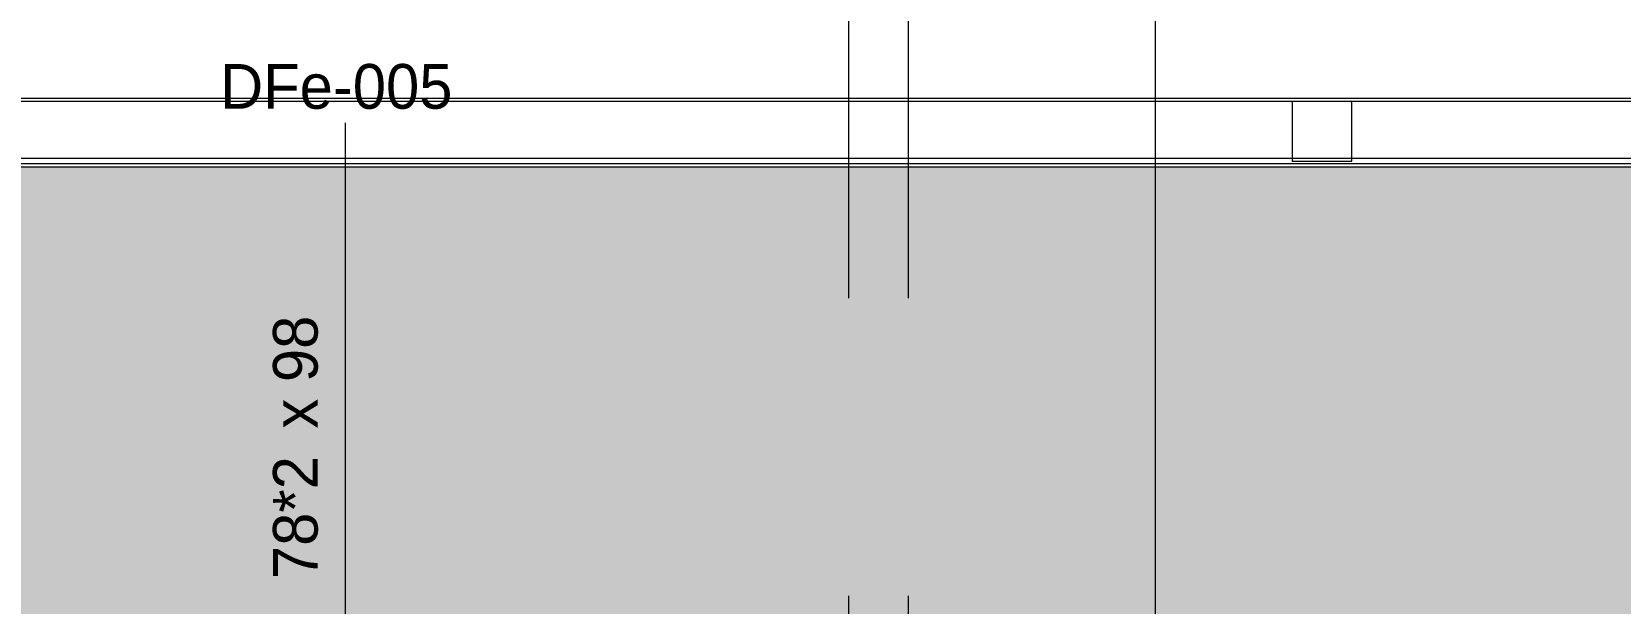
# Model space of a CAD drawing. Header units: metres. Extents: x -4 to 206, y -18 to 45.
# Drawn here: x 49.414 to 52.081, y -2.016 to -1.057 of the extents above; entities that cross this region are included whole.
import ezdxf

# ---------------------------------------------------------------- set-up
doc = ezdxf.new("R2010")
doc.units = ezdxf.units.M
doc.header["$MEASUREMENT"] = 0
doc.linetypes.add('Achse', pattern=[0.004, 0.002, -0.001, 0, -0.001])
doc.linetypes.add('Untersicht', pattern=[0.001, 0.0005, -0.0005])
for name, color, linetype in [('3._DD PP STG2_4_000 Achsraster', 7, 'Continuous'), ('3._DD PP STG2_4_325 Dachfenster', 7, 'Continuous'), ('3._DD PP STG2_4_330 Dachaufbau', 7, 'Continuous'), ('3._DD PP STG2_4_611 Entwässerung', 7, 'Continuous'), ('3._DD PP STG2_4_851 Marker Schnitt', 7, 'Continuous')]:
    doc.layers.add(name, color=color, linetype=linetype)
doc.styles.add('ERSTELLTER_STIL_2', font='')
doc.styles.get('ERSTELLTER_STIL_2').set_extended_font_data('Eurostile')

msp = doc.modelspace()

# ---------------------------------------------------------------- hatches: boundary and pattern name
at = {"layer": '3._DD PP STG2_4_330 Dachaufbau', "linetype": 'Continuous', "lineweight": 0, "true_color": 0x000000}
h = msp.add_hatch(color=18, dxfattribs=at)
h.paths.add_polyline_path([(52.2175, -4.3387), (52.2306, -1.2835), (45.6209, -1.2835), (45.6209, -1.2987), (48.775, -1.2987), (48.775, -4.3387)])
h.paths.add_polyline_path([(49.5369, -3.7289), (49.5369, -2.1235), (51.1969, -2.1235), (51.1969, -3.7289)], flags=0)

# ---------------------------------------------------------------- linework, layer by layer
at = {"layer": '3._DD PP STG2_4_000 Achsraster', "color": 5, "linetype": 'Continuous', "lineweight": 0, "ltscale": 1000}
msp.add_line((51.3, 1.9963), (51.3, -16.0037), dxfattribs=at)
at = {"layer": '3._DD PP STG2_4_325 Dachfenster', "color": 7, "linetype": 'Continuous', "lineweight": 13, "ltscale": 1000}
msp.add_line((49.94, -1.2097), (49.94, -3.1403), dxfattribs=at)
at = {"layer": '3._DD PP STG2_4_330 Dachaufbau', "color": 7, "linetype": 'Continuous', "lineweight": 18, "ltscale": 1000, "flags": 128}
msp.add_lwpolyline([(45.6209, -1.2835), (52.2306, -1.2835)], dxfattribs=at)
at = {"layer": '3._DD PP STG2_4_611 Entwässerung', "color": 14, "linetype": 'Continuous', "lineweight": 13, "ltscale": 1000, "true_color": 0xa80000}
msp.add_line((52.1887, -1.2787), (48.775, -1.2787), dxfattribs=at)
at = {"layer": '3._DD PP STG2_4_611 Entwässerung', "color": 171, "linetype": 'Continuous', "lineweight": 13, "ltscale": 1000, "true_color": 0x6c6cff, "flags": 128}
for points in [[(52.1887, -1.1687), (48.775, -1.1687)], [(52.1887, -1.1737), (48.775, -1.1737)], [(48.775, -1.2687), (52.1887, -1.2687)]]:
    msp.add_lwpolyline(points, dxfattribs=at)
at = {"layer": '3._DD PP STG2_4_611 Entwässerung', "color": 171, "linetype": 'Achse', "lineweight": 13, "ltscale": 1000, "true_color": 0x6c6cff, "flags": 128}
msp.add_lwpolyline([(51.53, -1.2737), (51.63, -1.2737), (51.63, -1.1737), (51.53, -1.1737)], close=True, dxfattribs=at)
at = {"layer": '3._DD PP STG2_4_851 Marker Schnitt', "color": 7, "linetype": 'Untersicht', "lineweight": 13, "ltscale": 1000}
for p, q in [((50.7851, 1.9963), (50.7851, -15.6487)), ((50.8851, 1.9963), (50.8851, -15.7421))]:
    msp.add_line(p, q, dxfattribs=at)

# ---------------------------------------------------------------- texts
at = {"layer": '3._DD PP STG2_4_325 Dachfenster', "color": 7, "linetype": 'Continuous', "lineweight": 13, "insert": (49.73, -1.187), "char_height": 0.075, "attachment_point": 7, "style": 'ERSTELLTER_STIL_2'}
msp.add_mtext('\\A1;{\\pql;\\pt0;\\fEurostile|b0|i0|c0|p0;\\W1.000000;DFe-005\\fEurostile|b0|i0|c0|p0;\\W1.000000;\\fEurostile|b0|i0|c0|p0;\\W1.000000;\\fEurostile|b0|i0|c0|p0;\\W1.000000;}', dxfattribs=at)
at = {"layer": '3._DD PP STG2_4_325 Dachfenster', "color": 7, "linetype": 'Continuous', "lineweight": 13, "insert": (49.9158, -1.9755), "char_height": 0.075, "attachment_point": 7, "rotation": 90, "style": 'ERSTELLTER_STIL_2'}
msp.add_mtext('\\A1;{\\pql;\\pt0;\\fEurostile|b0|i0|c0|p0;\\W1.000000;78*2\\fEurostile|b0|i0|c0|p0;\\W1.000000;\\A1{\\H.66x;\\S^  ;}\\fEurostile|b0|i0|c0|p0;\\W1.000000; x 98\\fEurostile|b0|i0|c0|p0;\\W1.000000;\\A1{\\H.66x;\\S^  ;}}', dxfattribs=at)

doc.saveas('drawing.dxf')
